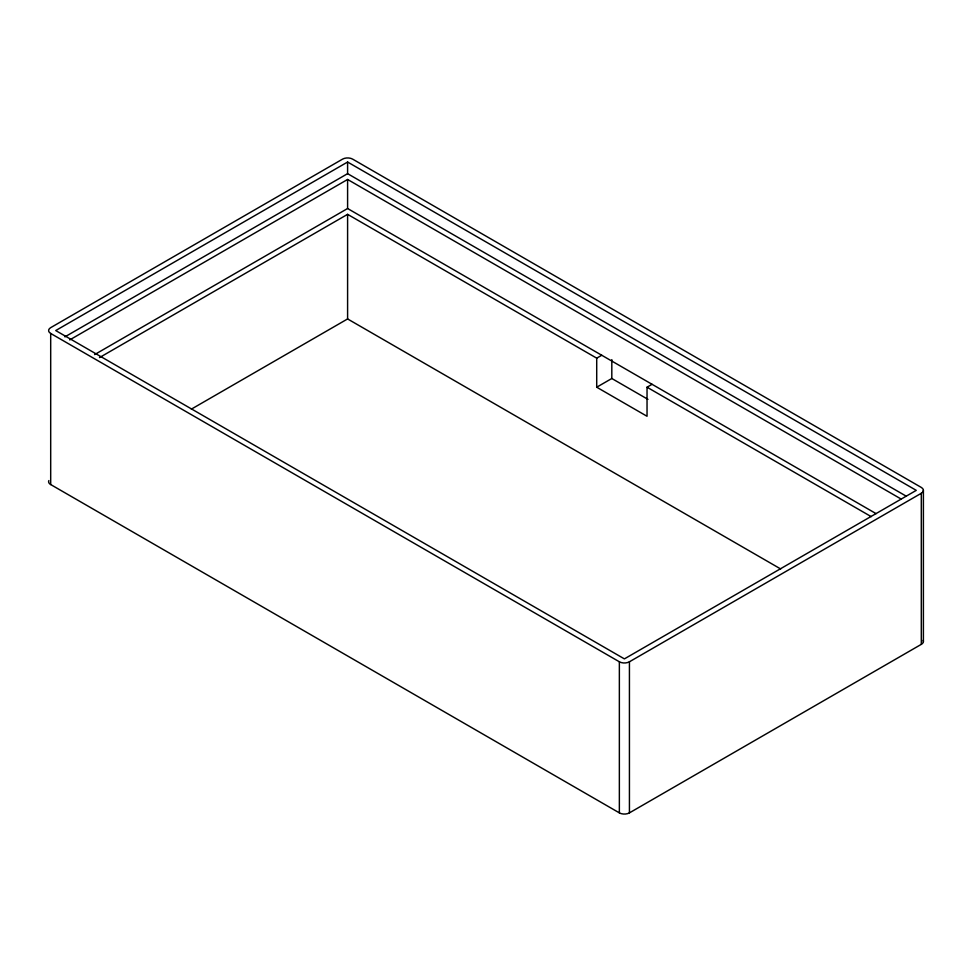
<?xml version="1.0" encoding="UTF-8"?>
<svg xmlns="http://www.w3.org/2000/svg" width="972" height="972" viewBox="0 0 972 972"><rect width="100%" height="100%" fill="white"/><g stroke="black" fill="none" stroke-linecap="round" stroke-linejoin="round"><path stroke-width="1.46" d="M347.599 162.032L55.72 330.553L624.401 658.882L916.28 490.362L347.599 162.032L347.599 173.66L905.77 495.914M64.917 336.859L347.599 173.66M69.717 339.908L347.599 179.468L900.959 498.94M94.624 354.586L347.599 208.518L876.088 513.641M99.484 357.587L347.599 214.338L596.711 358.158L601.753 355.254M191.375 409.127L347.599 318.938L780.674 568.96M596.711 358.158L596.711 387.208L611.813 378.497L647.947 399.358M596.711 387.208L647.036 416.271L647.036 387.208L652.078 384.305M50.69 333.457L619.358 661.786A7.12 4.107 0 0 0 629.431 661.786L921.31 493.266A7.12 4.107 0 0 0 921.31 487.446L352.642 159.129A7.12 4.107 0 0 0 342.569 159.129L50.69 327.649A7.12 4.107 0 0 0 50.69 333.457L50.69 484.554L619.358 812.871A7.12 4.107 0 0 0 629.431 812.871L921.31 644.351A7.12 4.107 0 0 0 923.157 640.378M647.036 387.208L871.24 516.654M923.4 490.362L923.4 641.447M921.31 493.266L921.31 644.351M629.431 661.786L629.431 812.871M619.358 661.786L619.358 812.871M611.813 359.616L611.813 378.497M347.599 179.468L347.599 208.518M347.599 214.338L347.599 318.938M50.69 484.554A7.12 4.107 0 0 1 48.843 480.581"/></g></svg>
